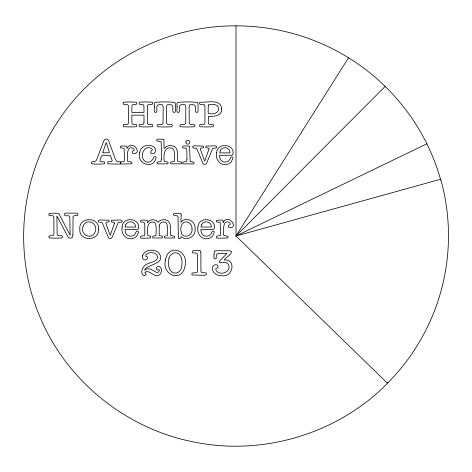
<?xml version="1.0" encoding="UTF-8"?>
<svg xmlns="http://www.w3.org/2000/svg" width="472" height="472" viewBox="0 0 472 472"><rect width="100%" height="100%" fill="white"/><g stroke="black" fill="none" stroke-linecap="round" stroke-linejoin="round"><path stroke-width="0.71" d="M120.419 163.648L120.826 162.84L120.425 161.808L117.192 161.518L116.472 161.135L115.392 159.306L108.879 141.405L107.74 139.417L106.135 138.963L104.707 139.435L103.628 141.264L96.843 159.306L95.745 161.147L91.792 161.896L91.409 162.84L91.887 163.778C95.904 164.315 100.335 164.167 104.371 163.813L104.749 162.799L104.336 161.831L101.197 161.642L100.312 161.383L99.952 160.757L101.232 156.267L102.347 155.129L110.442 155.453L112.171 160.45L111.87 161.318L111.097 161.642L108.076 161.831L107.675 162.799L108.029 163.813C116.077 164.309 123.581 163.843 131.629 163.825L132.024 162.982L131.629 162.049L127.7 161.389C126.944 157.323 126.579 143.335 134.066 149.01L134.107 150.314L132.479 151.188L132.207 152.049L132.738 153.406C143.795 154.55 131.959 138.55 127.045 148.45L126.82 146.196L121.652 145.895L120.561 146.214L120.189 147.111L120.496 147.842L123.581 148.208L124.118 148.627L124.484 159.306L124.148 161.424L120.555 162.067M348.525 57.773L236 236L387.518 383.264M385.164 86.4L236 236L236 25.86M387.831 382.951C338.66 433.39 263.512 456.2 194.558 442.105C126.49 429.243 66.322 380.857 39.89 316.718C12.26 252.538 20.384 174.787 60.516 117.605C99.539 60.133 168.286 24.821 237.67 25.866A214.04 214.04 0 0 1 346.708 56.64L348.967 58.044A212.075 212.075 0 0 1 384.532 85.78L386.426 87.645A210.211 210.211 0 0 1 426.605 143.252L427.762 145.636A208.766 208.766 0 0 1 440.063 177.69L440.789 180.233M426.871 143.812L236 236L440.512 179.277M440.966 180.186A208.825 208.825 0 0 1 387.772 382.892M200.865 252.272L200.924 271.453L201.886 272.609L206.211 272.893L206.465 274.492L204.818 275.294L192.169 274.975L191.738 274.12L192.234 272.993L196.464 272.615L197.089 272.238L197.538 270.297L197.432 254.154L196.517 253.063L192.623 252.797L192.269 251.906L192.7 250.957L193.88 250.602L199.532 250.602L200.647 250.856L200.865 252.272M181.183 215.02L180.923 222.371C185.579 215.633 196.322 221.403 195.048 228.991C196.222 236.501 186.523 241.752 181.036 236.56L180.717 238.295L179.354 238.602L178.392 238.307L178.015 216.689L177.732 215.969L173.802 215.326L173.389 214.424L173.755 213.598L174.852 213.32L179.826 213.32L180.882 213.698L181.183 215.02M223.203 221.557L223.167 222.583C228.082 212.689 239.912 228.69 228.855 227.545L228.33 226.188L228.601 225.327L230.224 224.454L230.183 223.15C222.701 217.474 223.067 231.463 223.816 235.528L227.752 236.189L228.147 237.121L227.752 237.965L217.698 238.26L216.618 238.006L216.306 237.156L216.672 236.207L220.271 235.563L220.607 233.445L220.241 222.766L219.704 222.347L216.618 221.982L216.306 221.244L216.683 220.353L221.958 220.035L222.937 220.335L223.203 221.557M154.45 106.855L154.232 110.926L154.58 112.059L155.512 112.483L156.527 112.011C157.618 109.899 155.848 107.191 157.524 105.226L158.704 104.725L161.973 104.666L162.71 104.996L163.182 107.109L163.052 123.298L161.949 124.413L157.707 124.726L157.306 125.676L157.731 126.744C162.35 127.027 167.283 127.051 171.897 126.738L172.327 125.64L171.908 124.685L167.761 124.407L166.622 123.275L166.492 107.109L166.958 104.996L167.672 104.666L170.899 104.725L172.097 105.226C173.767 107.179 172.056 109.893 173.13 112.011L174.156 112.483L175.071 112.065L175.401 110.926L175.401 103.81L174.888 102.448C168.48 101.751 161.158 101.722 154.757 102.453L154.232 103.81L154.45 106.855M177.083 106.855L176.864 110.926L177.212 112.059L178.145 112.483L179.159 112.011C180.251 109.899 178.481 107.191 180.156 105.226L181.337 104.725L184.599 104.666L185.343 104.996L185.809 107.109L185.685 123.298L184.582 124.413L180.339 124.726L179.938 125.676L180.357 126.744C184.977 127.027 189.909 127.051 194.529 126.738L194.96 125.64L194.535 124.685L190.393 124.407L189.254 123.275L189.124 107.109L189.591 104.996L190.304 104.666L193.526 104.725L194.73 105.226C196.393 107.179 194.688 109.893 195.762 112.011L196.789 112.483L197.703 112.065L198.033 110.926L198.033 103.81L197.52 102.448C191.113 101.751 183.785 101.722 177.383 102.453L176.864 103.81L177.083 106.855M214.058 254.426L213.875 257.358L214.194 258.526L215.155 258.916L216.17 258.567L216.347 255.311L217.238 253.617L226.955 253.499L219.38 261.264L219.51 262.426L220.241 262.662C222.719 262.267 225.557 261.777 227.687 263.459C233.227 270.804 220.56 277.005 216.046 270.509L215.775 268.603L217.763 267.754L218.194 266.621C217.68 262.686 211.745 265.175 212.447 268.509C212.388 273.247 217.521 275.896 221.74 275.672C232.749 277.884 236.779 259.14 224.212 259.942C225.74 256.821 231.693 255.346 231.445 251.44L229.203 250.75L215.834 250.75L214.371 251.075L214.058 254.426M165.454 260.101C161.56 275.63 182.446 282.946 185.095 265.724C188.965 250.231 168.103 242.897 165.454 260.101M161.371 159.306L161.011 161.477L157.359 162.067L156.975 163.017L157.318 163.867L167.82 163.831L168.156 162.982L167.808 162.049L164.386 161.442C163.194 156.114 164.055 145.588 171.967 148.208L173.442 149.27C175.248 153.011 174.581 157.43 174.304 161.442L170.87 162.049L170.516 162.982L170.864 163.825L181.372 163.867L181.714 163.017L181.307 162.067L177.732 161.436C176.345 156.716 179.236 150.12 174.723 146.633C171.324 144.833 166.522 145.27 164.132 148.521L163.884 139.387L158.149 139.11L157.058 139.417L156.686 140.284L156.993 141.063L160.285 141.435L160.94 141.848L161.259 142.951L161.371 159.306M122.159 226.979C120.608 233.174 125.723 240.313 132.473 238.507A6.98 6.98 0 0 0 136.892 235.852L138.502 232.307L138.137 231.374L137.222 231.003L136.432 231.374L135.794 232.489A5.469 5.469 0 0 1 133.187 235.729L130.596 236.271L128.319 235.811L126.543 234.425L125.399 232.277L125.015 229.41L136.85 229.41L138.278 229.05C141.547 218.129 122.466 215.869 122.159 226.979M139.706 152.804C136.137 164.038 153.966 169.914 156.079 157.79L155.695 156.857L154.727 156.486L153.872 156.916C152.863 160.392 149.695 163.572 145.824 161.725C138.213 157.866 144.361 142.868 152.09 149.105L152.367 149.931L150.922 151.235L150.645 152.196L151.17 153.4C155.465 155.666 157.3 148.686 153.636 146.81C148.497 143.217 140.137 146.161 139.706 152.804M197.975 226.979C196.423 233.174 201.538 240.313 208.288 238.507A6.98 6.98 0 0 0 212.707 235.852L214.312 232.307L213.946 231.374L213.031 231.003L212.247 231.374L211.603 232.489A5.469 5.469 0 0 1 209.002 235.729L206.411 236.271L204.134 235.811L202.358 234.425L201.214 232.277L200.83 229.516L212.665 229.41L214.093 229.05C217.362 218.129 198.281 215.869 197.975 226.979M216.63 152.839C215.084 159.04 220.2 166.173 226.949 164.368A6.98 6.98 0 0 0 231.363 161.713L232.973 158.167L232.607 157.235L231.693 156.863L230.908 157.235L230.265 158.35A5.469 5.469 0 0 1 227.657 161.589L225.073 162.132L222.796 161.672L221.02 160.285L219.875 158.138L219.492 155.27L231.327 155.27L232.755 154.91C236.024 143.989 216.937 141.73 216.63 152.839M98.453 229.067C99.84 241.611 78.482 241.599 79.827 229.067C78.499 216.595 99.81 216.583 98.453 229.067M159.241 226.094L159.182 235.534L162.285 236.189L162.592 237.121L162.291 237.982L152.928 237.982L152.621 237.121L152.934 236.189L155.943 235.534C156.155 231.481 156.751 227.138 155.288 223.268L154.114 222.306C146.426 220.259 147.288 230.849 147.801 235.557L150.538 236.171L150.568 238L141.919 238.26L140.815 238.006L140.497 237.156L140.88 236.207L144.503 235.563L144.827 233.445L144.739 223.634L143.913 222.336L140.821 221.982L140.497 221.244L140.886 220.353L141.995 220.035L147.17 220.306L147.429 222.766C149.524 218.919 155.571 218.683 158.02 222.294C160.327 219.397 164.84 218.937 167.932 220.772C172.168 224.406 169.531 230.796 170.787 235.534L174.374 236.207L174.776 237.156L174.439 238.006L164.598 237.988L164.586 236.177L167.377 235.599C167.654 231.54 168.002 227.262 166.675 223.356L165.418 222.306C162.598 221.161 159.383 222.931 159.241 226.094M144.007 122.201L143.594 124.059L143.022 124.39L139.376 124.691L139.01 125.676L139.553 126.685C143.736 127.015 148.249 126.962 152.415 126.691L152.804 125.605L152.415 124.673C150.975 123.782 149.081 125.174 147.765 123.965L147.299 122.348L147.423 105.58L148.415 104.566L152.415 104.241L152.804 103.285L152.403 102.218C148.237 101.911 143.724 101.869 139.541 102.229L139.01 103.215L139.376 104.212L142.986 104.56L143.901 105.539L144.007 112.413L131.824 112.413L131.93 105.498L132.827 104.554L135.499 104.589L136.443 104.2L136.815 103.179L136.278 102.218C132.095 101.869 127.611 101.928 123.446 102.2L123.056 103.25L123.434 104.229L127.505 104.572L128.419 105.598L128.531 122.384L128.071 123.989C126.75 125.168 124.868 123.782 123.434 124.685L123.056 125.64L123.446 126.708C127.611 126.944 132.095 127.015 136.278 126.691L136.815 125.735L136.443 124.708L135.499 124.319L132.839 124.39L131.93 123.404L131.824 115.162L143.989 115.162L144.007 122.201M221.704 109.044C221.993 116.36 213.716 116.383 208.441 116.336L208.264 123.422L209.279 124.425L212.229 124.319L213.214 124.708L213.615 125.676L213.067 126.702C208.772 127.021 204.193 126.997 199.916 126.708L199.532 125.64L199.904 124.691L200.883 124.319L203.786 124.413L204.482 124.042L205.001 122.384L204.883 105.551L203.951 104.442L200.924 104.589L199.904 104.229L199.532 103.25L199.916 102.2C206.913 102.802 221.102 98.259 221.704 109.044M72.93 234.897L72.281 237.481L70.116 238.26L68.54 237.9L56.905 215.905L57.165 234.625L58.144 235.599L61.059 235.528L62.074 235.906L62.487 236.85L61.979 237.9C57.82 238.254 53.348 238.201 49.194 237.906L48.764 236.814L49.147 235.882L52.899 235.581L53.483 235.203L53.944 233.593L53.826 216.76L52.864 215.769L49.123 215.421L48.764 214.424L49.294 213.456C52.398 213.078 55.773 213.078 58.835 213.562L70.151 235.257L69.785 216.666L68.847 215.751L65.85 215.798L64.77 215.38L64.446 213.828L66.381 213.102L76.334 213.102L77.969 213.845L77.697 215.427L73.945 215.769L73.042 216.754L72.93 234.897M168.923 258.68C168.109 263.535 168.026 271.07 173.755 272.934C177.566 273.978 181.012 270.798 181.626 267.176C182.428 262.326 182.546 254.768 176.793 252.927C172.988 251.883 169.554 255.063 168.923 258.68M142.627 255.677C140.744 259.281 146.916 262.054 147.535 257.883L147.199 256.721L145.706 256.207L146.037 254.585C148.969 251.747 154.775 251.788 157.088 255.381C159.43 261.264 151.276 262.078 147.683 263.73C143.458 265.288 139.323 271.689 143.329 275.371L144.426 275.636L146.096 274.798L145.925 273.27L144.827 272.633L145.523 271.907C150.391 270.167 153.671 277.217 158.604 275.264C161.707 273.854 162.751 268.774 159.772 266.745C158.391 266.078 156.32 266.768 156.262 268.468L156.686 269.6L157.801 270.025L159.153 269.665L159.377 270.19L158.734 271.919L157.017 272.562C153.135 271.129 148.786 266.149 144.686 270.279L145.105 268.774C150.273 264.125 167.389 262.692 158.073 252.172C153.376 248.88 144.579 249.499 142.627 255.677M102.872 152.185L103.008 152.71L103.74 152.792L108.53 152.792L109.392 152.373L106.283 142.509L102.872 152.185M114.59 223.073L110.2 235.363L105.787 223.073L106.578 222.17L108.879 222.005L109.191 221.102L108.855 220.271L99.863 219.964L98.636 220.288L98.176 221.173L98.601 221.999L102.2 222.607L108.294 237.227L109.008 238.236L110.2 238.531L111.416 238.207L112.153 237.227L118.189 222.648L121.817 221.999L122.236 221.173L121.776 220.288L120.537 219.964L111.551 220.271L111.221 221.102L111.534 222.005L113.84 222.17L114.59 223.073M209.061 148.934L204.671 161.229L200.264 148.934L201.048 148.031L203.355 147.866L203.668 146.963L203.326 146.131L194.334 145.824L193.107 146.149L192.653 147.034L193.072 147.86L196.671 148.474L202.771 163.094L203.485 164.097L204.671 164.392L205.886 164.067L206.63 163.094L212.66 148.509L216.288 147.86L216.713 147.034L216.253 146.149L215.008 145.824L206.028 146.131L205.698 146.963L206.01 147.866L208.311 148.031L209.061 148.934M192.01 229.032C192.983 234.46 186.304 238.543 182.145 234.838C180.292 231.05 179.885 224.755 184.027 222.294C188.399 220.383 192.499 224.678 192.01 229.032M208.294 105.291L208.146 112.649L208.559 113.504C212.996 114.631 220.542 113.05 218.076 106.884L216.955 105.403C214.453 104.159 211.421 104.017 208.724 104.684L208.294 105.291M83.214 226.064C79.343 234.672 91.633 240.708 95.067 232.053C98.884 223.504 86.641 217.385 83.214 226.064M186.947 159.306L186.605 161.453L182.929 162.097L182.534 163.017L182.882 163.861L193.78 163.867L194.116 163.017L193.721 162.097L190.139 161.436L189.543 146.167L183.832 145.895L182.912 146.237L182.534 147.075L182.794 147.889L186.021 148.279L186.853 149.854L186.947 159.306M185.974 141.547C184.776 144.379 189.821 145.405 189.797 142.332A1.982 1.982 0 0 0 188.617 140.467L187.065 140.467L185.974 141.547M125.735 224.884L125.198 227.038L135.535 227.038C135.718 224.2 133.328 221.757 130.484 221.846A4.956 4.956 0 0 0 125.729 224.884M201.544 224.884L201.013 227.038L211.35 227.038C211.527 224.2 209.137 221.757 206.299 221.846A4.956 4.956 0 0 0 201.544 224.884M220.206 150.745L219.675 152.898L230.012 152.898C230.188 150.061 227.799 147.618 224.961 147.706A4.956 4.956 0 0 0 220.206 150.745"/></g></svg>
